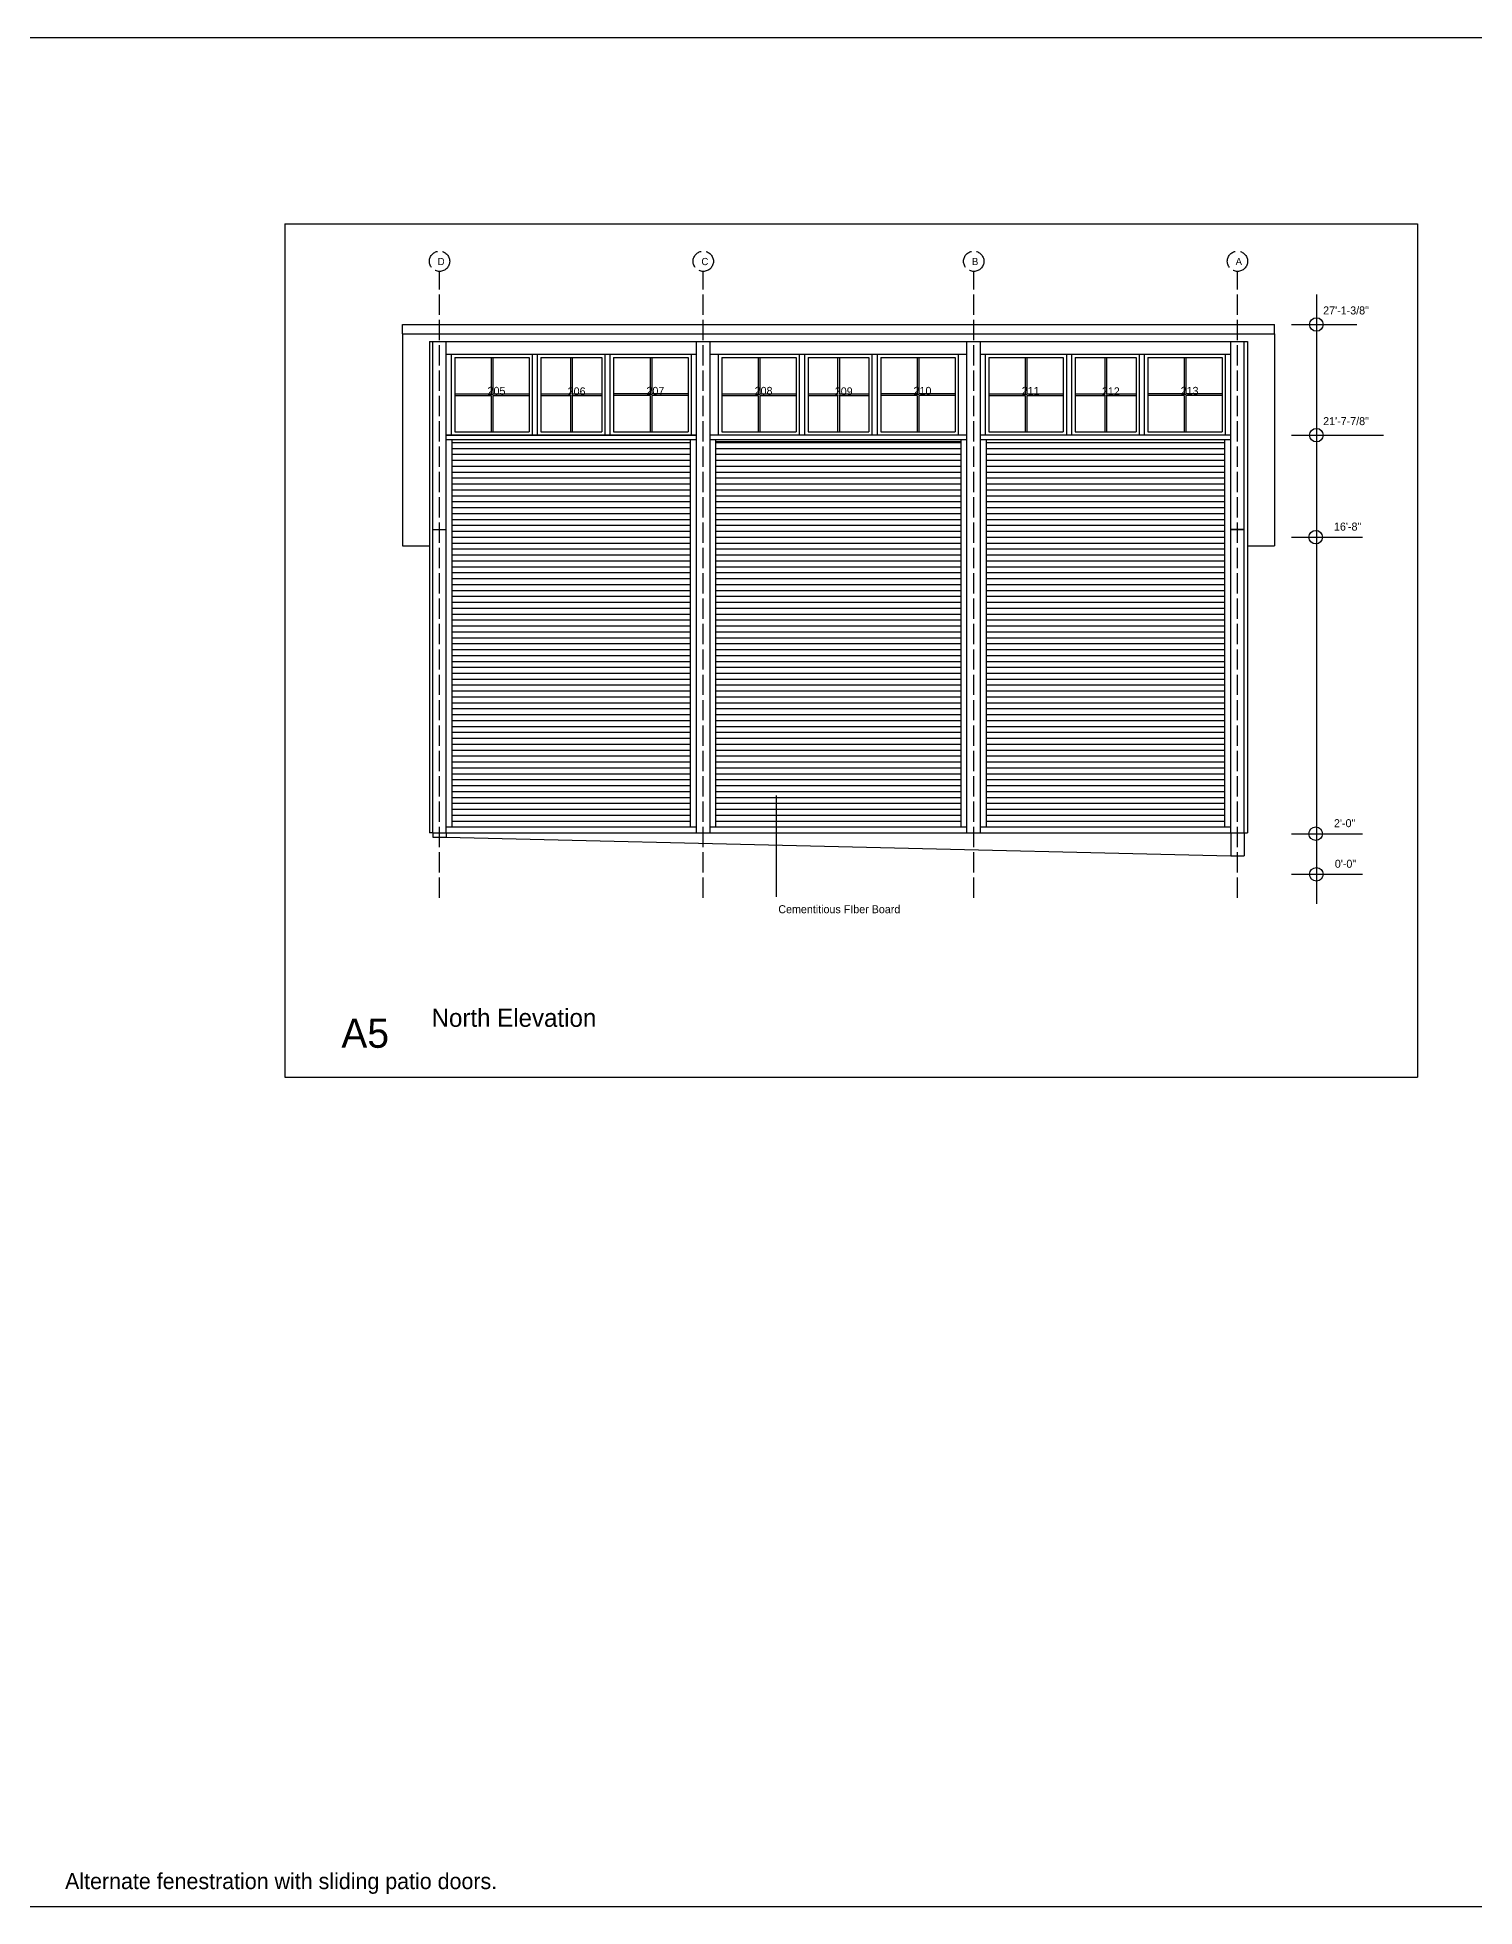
# Model space of a CAD drawing. Header units: inches. Extents: x 1267 to 6358, y -2516 to 3346.
# Drawn here: x 2825 to 3675, y 2240 to 3346 of the extents above; entities that cross this region are included whole.
import ezdxf

# ---------------------------------------------------------------- set-up
doc = ezdxf.new("R2010")
doc.units = ezdxf.units.IN
doc.header["$MEASUREMENT"] = 0
doc.linetypes.add('ACAD_ISO02W100', pattern=[15, 12, -3])
for name, color, linetype in [('const', 7, 'Continuous'), ('e1', 7, 'Continuous'), ('e2', 251, 'Continuous'), ('grid', 252, 'ACAD_ISO02W100'), ('walls', 7, 'Continuous')]:
    doc.layers.add(name, color=color, linetype=linetype)

msp = doc.modelspace()

# ---------------------------------------------------------------- linework, layer by layer
for p, q in [((2971.7, 3235.3), (3641.8, 3235.3)), ((2971.7, 3235.3), (2971.7, 2730.3)), ((3641.8, 3235.3), (3641.8, 2730.3)), ((2971.7, 2730.3), (3641.8, 2730.3))]:
    msp.add_line(p, q)
at = {"layer": 'e1'}
for p, q in [((1267.5, 3345.6), (6357.7, 3345.6)), ((3041.2, 3170.1), (3557.2, 3170.1)), ((3041.2, 3170.1), (3041.2, 3044.8)), ((3067.2, 3054.4), (3067.2, 3165.7)), ((3215.2, 2874.9), (3215.2, 3165.7)), ((3223.2, 2874.9), (3223.2, 3165.7)), ((3375.2, 2874.9), (3375.2, 3165.7)), ((3383.2, 2874.9), (3383.2, 3165.7)), ((3531.2, 3054.4), (3531.2, 3165.7)), ((3557.2, 3170.1), (3557.2, 3044.8)), ((3215.2, 3110.2), (3067.2, 3110.2)), ((3375.2, 3110.2), (3223.2, 3110.2)), ((3531.2, 3110.2), (3383.2, 3110.2)), ((3067.2, 3107.7), (3215.2, 3107.7)), ((3223.2, 3107.7), (3375.2, 3107.7)), ((3383.2, 3107.7), (3531.2, 3107.7)), ((3041.2, 3044.8), (3057.2, 3044.8)), ((3541.2, 3044.8), (3557.2, 3044.8)), ((3067.2, 2878.4), (3215.2, 2878.4)), ((3223.2, 2878.4), (3375.2, 2878.4)), ((3383.2, 2878.4), (3531.2, 2878.4)), ((3067.2, 2874.9), (3531.2, 2874.9))]:
    msp.add_line(p, q, dxfattribs=at)
at = {"layer": 'e2'}
for p, q in [((3581.9, 3193.5), (3581.9, 2833)), ((3567.2, 3175.7), (3605.8, 3175.7)), ((3057.2, 3165.7), (3057.2, 2874.9)), ((3057.2, 3165.7), (3541.2, 3165.7)), ((3541.2, 3165.7), (3541.2, 2874.9)), ((3067.2, 3158.2), (3215.2, 3158.2)), ((3070.2, 3110.2), (3070.2, 3158.2)), ((3072.2, 3156.2), (3116.2, 3156.2)), ((3072.2, 3156.2), (3072.2, 3112.2)), ((3093.7, 3156.2), (3093.7, 3134.7)), ((3094.7, 3156.2), (3094.7, 3134.7)), ((3116.2, 3156.2), (3116.2, 3112.2)), ((3118.2, 3110.2), (3118.2, 3158.2)), ((3121.2, 3110.2), (3121.2, 3158.2)), ((3123.2, 3156.2), (3123.2, 3112.2)), ((3123.2, 3156.2), (3159.2, 3156.2)), ((3140.7, 3156.2), (3140.7, 3134.7)), ((3141.7, 3156.2), (3141.7, 3134.7)), ((3159.2, 3156.2), (3159.2, 3112.2)), ((3161.2, 3110.2), (3161.2, 3158.2)), ((3164.2, 3110.2), (3164.2, 3158.2)), ((3166.2, 3156.2), (3166.2, 3112.2)), ((3166.2, 3156.2), (3210.2, 3156.2)), ((3187.7, 3156.2), (3187.7, 3134.7)), ((3188.7, 3156.2), (3188.7, 3134.7)), ((3210.2, 3156.2), (3210.2, 3112.2)), ((3212.2, 3110.2), (3212.2, 3158.2)), ((3223.2, 3158.2), (3375.2, 3158.2)), ((3228.2, 3110.2), (3228.2, 3158.2)), ((3230.2, 3156.2), (3274.2, 3156.2)), ((3230.2, 3156.2), (3230.2, 3112.2)), ((3251.7, 3156.2), (3251.7, 3134.7)), ((3252.7, 3156.2), (3252.7, 3134.7)), ((3274.2, 3156.2), (3274.2, 3112.2)), ((3276.2, 3110.2), (3276.2, 3158.2)), ((3279.2, 3110.2), (3279.2, 3158.2)), ((3281.2, 3156.2), (3317.2, 3156.2)), ((3281.2, 3156.2), (3281.2, 3112.2)), ((3298.7, 3156.2), (3298.7, 3134.7)), ((3299.7, 3156.2), (3299.7, 3134.7)), ((3317.2, 3156.2), (3317.2, 3112.2)), ((3319.2, 3110.2), (3319.2, 3158.2)), ((3322.2, 3110.2), (3322.2, 3158.2)), ((3324.2, 3156.2), (3368.2, 3156.2)), ((3324.2, 3156.2), (3324.2, 3112.2)), ((3345.7, 3156.2), (3345.7, 3134.7)), ((3346.7, 3156.2), (3346.7, 3134.7)), ((3368.2, 3156.2), (3368.2, 3112.2)), ((3370.2, 3110.2), (3370.2, 3158.2)), ((3383.2, 3158.2), (3531.2, 3158.2)), ((3386.2, 3110.2), (3386.2, 3158.2)), ((3388.2, 3156.2), (3432.2, 3156.2)), ((3388.2, 3156.2), (3388.2, 3112.2)), ((3409.7, 3156.2), (3409.7, 3134.7)), ((3410.7, 3156.2), (3410.7, 3134.7)), ((3432.2, 3156.2), (3432.2, 3112.2)), ((3434.2, 3110.2), (3434.2, 3158.2)), ((3437.2, 3110.2), (3437.2, 3158.2)), ((3439.2, 3156.2), (3475.2, 3156.2)), ((3439.2, 3156.2), (3439.2, 3112.2)), ((3456.7, 3156.2), (3456.7, 3134.7)), ((3457.7, 3156.2), (3457.7, 3134.7)), ((3475.2, 3156.2), (3475.2, 3112.2)), ((3477.2, 3110.2), (3477.2, 3158.2)), ((3480.2, 3110.2), (3480.2, 3158.2)), ((3482.2, 3156.2), (3526.2, 3156.2)), ((3482.2, 3156.2), (3482.2, 3112.2)), ((3503.7, 3156.2), (3503.7, 3134.7)), ((3504.7, 3156.2), (3504.7, 3134.7)), ((3526.2, 3156.2), (3526.2, 3112.2)), ((3528.2, 3110.2), (3528.2, 3158.2)), ((3072.2, 3134.7), (3093.7, 3134.7)), ((3072.2, 3133.7), (3093.7, 3133.7)), ((3093.7, 3133.7), (3093.7, 3112.2)), ((3094.7, 3134.7), (3116.2, 3134.7)), ((3094.7, 3133.7), (3094.7, 3112.2)), ((3094.7, 3133.7), (3116.2, 3133.7)), ((3123.2, 3134.7), (3140.7, 3134.7)), ((3123.2, 3133.7), (3140.7, 3133.7)), ((3140.7, 3133.7), (3140.7, 3112.2)), ((3141.7, 3134.7), (3159.2, 3134.7)), ((3141.7, 3133.7), (3141.7, 3112.2)), ((3141.7, 3133.7), (3159.2, 3133.7)), ((3187.7, 3134.7), (3166.2, 3134.7)), ((3187.7, 3133.7), (3166.2, 3133.7)), ((3187.7, 3133.7), (3187.7, 3112.2)), ((3210.2, 3134.7), (3188.7, 3134.7)), ((3188.7, 3133.7), (3188.7, 3112.2)), ((3210.2, 3133.7), (3188.7, 3133.7)), ((3230.2, 3134.7), (3251.7, 3134.7)), ((3230.2, 3133.7), (3251.7, 3133.7)), ((3251.7, 3133.7), (3251.7, 3112.2)), ((3252.7, 3134.7), (3274.2, 3134.7)), ((3252.7, 3133.7), (3252.7, 3112.2)), ((3252.7, 3133.7), (3274.2, 3133.7)), ((3281.2, 3134.7), (3298.7, 3134.7)), ((3281.2, 3133.7), (3298.7, 3133.7)), ((3298.7, 3133.7), (3298.7, 3112.2)), ((3299.7, 3134.7), (3317.2, 3134.7)), ((3299.7, 3133.7), (3317.2, 3133.7)), ((3299.7, 3133.7), (3299.7, 3112.2)), ((3345.7, 3134.7), (3324.2, 3134.7)), ((3345.7, 3133.7), (3324.2, 3133.7)), ((3345.7, 3133.7), (3345.7, 3112.2)), ((3368.2, 3134.7), (3346.7, 3134.7)), ((3346.7, 3133.7), (3346.7, 3112.2)), ((3368.2, 3133.7), (3346.7, 3133.7)), ((3388.2, 3134.7), (3409.7, 3134.7)), ((3388.2, 3133.7), (3409.7, 3133.7)), ((3409.7, 3133.7), (3409.7, 3112.2)), ((3410.7, 3134.7), (3432.2, 3134.7)), ((3410.7, 3133.7), (3410.7, 3112.2)), ((3410.7, 3133.7), (3432.2, 3133.7)), ((3439.2, 3134.7), (3456.7, 3134.7)), ((3439.2, 3133.7), (3456.7, 3133.7)), ((3456.7, 3133.7), (3456.7, 3112.2)), ((3457.7, 3134.7), (3475.2, 3134.7)), ((3457.7, 3133.7), (3475.2, 3133.7)), ((3457.7, 3133.7), (3457.7, 3112.2)), ((3503.7, 3134.7), (3482.2, 3134.7)), ((3503.7, 3133.7), (3482.2, 3133.7)), ((3503.7, 3133.7), (3503.7, 3112.2)), ((3526.2, 3134.7), (3504.7, 3134.7)), ((3504.7, 3133.7), (3504.7, 3112.2)), ((3526.2, 3133.7), (3504.7, 3133.7)), ((3067.2, 3110.2), (3215.2, 3110.2)), ((3072.2, 3112.2), (3116.2, 3112.2)), ((3123.2, 3112.2), (3159.2, 3112.2)), ((3166.2, 3112.2), (3210.2, 3112.2)), ((3230.2, 3112.2), (3274.2, 3112.2)), ((3281.2, 3112.2), (3317.2, 3112.2)), ((3324.2, 3112.2), (3368.2, 3112.2)), ((3388.2, 3112.2), (3432.2, 3112.2)), ((3439.2, 3112.2), (3475.2, 3112.2)), ((3482.2, 3112.2), (3526.2, 3112.2)), ((3567.2, 3110.2), (3621.6, 3110.2)), ((3568.5, 3110.2), (3570.6, 3110.2)), ((3070.7, 2878.4), (3070.7, 3107.7)), ((3070.7, 3105.9), (3211.7, 3105.9)), ((3070.7, 3102.4), (3211.7, 3102.4)), ((3070.7, 3098.9), (3211.7, 3098.9)), ((3211.7, 2878.4), (3211.7, 3107.7)), ((3226.7, 2878.4), (3226.7, 3107.7)), ((3226.7, 3106.5), (3371.7, 3106.5)), ((3226.7, 3105.9), (3371.7, 3105.9)), ((3226.7, 3102.4), (3371.7, 3102.4)), ((3226.7, 3098.9), (3371.7, 3098.9)), ((3371.7, 2878.4), (3371.7, 3107.7)), ((3386.7, 2878.4), (3386.7, 3107.7)), ((3386.7, 3105.9), (3527.7, 3105.9)), ((3386.7, 3102.4), (3527.7, 3102.4)), ((3386.7, 3098.9), (3527.7, 3098.9)), ((3527.7, 2878.4), (3527.7, 3107.7)), ((3070.7, 3095.4), (3211.7, 3095.4)), ((3070.7, 3091.9), (3211.7, 3091.9)), ((3070.7, 3088.4), (3211.7, 3088.4)), ((3226.7, 3095.4), (3371.7, 3095.4)), ((3226.7, 3091.9), (3371.7, 3091.9)), ((3226.7, 3088.4), (3371.7, 3088.4)), ((3386.7, 3095.4), (3527.7, 3095.4)), ((3386.7, 3091.9), (3527.7, 3091.9)), ((3386.7, 3088.4), (3527.7, 3088.4)), ((3070.7, 3084.9), (3211.7, 3084.9)), ((3070.7, 3081.4), (3211.7, 3081.4)), ((3070.7, 3077.9), (3211.7, 3077.9)), ((3226.7, 3084.9), (3371.7, 3084.9)), ((3226.7, 3081.4), (3371.7, 3081.4)), ((3226.7, 3077.9), (3371.7, 3077.9)), ((3386.7, 3084.9), (3527.7, 3084.9)), ((3386.7, 3081.4), (3527.7, 3081.4)), ((3386.7, 3077.9), (3527.7, 3077.9)), ((3070.7, 3074.4), (3211.7, 3074.4)), ((3070.7, 3070.9), (3211.7, 3070.9)), ((3070.7, 3067.4), (3211.7, 3067.4)), ((3070.7, 3063.9), (3211.7, 3063.9)), ((3226.7, 3074.4), (3371.7, 3074.4)), ((3226.7, 3070.9), (3371.7, 3070.9)), ((3226.7, 3067.4), (3371.7, 3067.4)), ((3226.7, 3063.9), (3371.7, 3063.9)), ((3386.7, 3074.4), (3527.7, 3074.4)), ((3386.7, 3070.9), (3527.7, 3070.9)), ((3386.7, 3067.4), (3527.7, 3067.4)), ((3386.7, 3063.9), (3527.7, 3063.9)), ((3070.7, 3060.4), (3211.7, 3060.4)), ((3070.7, 3056.9), (3211.7, 3056.9)), ((3070.7, 3053.4), (3211.7, 3053.4)), ((3226.7, 3060.4), (3371.7, 3060.4)), ((3226.7, 3056.9), (3371.7, 3056.9)), ((3226.7, 3053.4), (3371.7, 3053.4)), ((3386.7, 3060.4), (3527.7, 3060.4)), ((3386.7, 3056.9), (3527.7, 3056.9)), ((3386.7, 3053.4), (3527.7, 3053.4)), ((3070.7, 3049.9), (3211.7, 3049.9)), ((3070.7, 3046.4), (3211.7, 3046.4)), ((3070.7, 3042.9), (3211.7, 3042.9)), ((3226.7, 3049.9), (3371.7, 3049.9)), ((3226.7, 3046.4), (3371.7, 3046.4)), ((3226.7, 3042.9), (3371.7, 3042.9)), ((3386.7, 3049.9), (3527.7, 3049.9)), ((3386.7, 3046.4), (3527.7, 3046.4)), ((3386.7, 3042.9), (3527.7, 3042.9)), ((3567.2, 3049.9), (3609.1, 3049.9)), ((3070.7, 3039.4), (3211.7, 3039.4)), ((3070.7, 3035.9), (3211.7, 3035.9)), ((3070.7, 3032.4), (3211.7, 3032.4)), ((3226.7, 3039.4), (3371.7, 3039.4)), ((3226.7, 3035.9), (3371.7, 3035.9)), ((3226.7, 3032.4), (3371.7, 3032.4)), ((3386.7, 3039.4), (3527.7, 3039.4)), ((3386.7, 3035.9), (3527.7, 3035.9)), ((3386.7, 3032.4), (3527.7, 3032.4)), ((3070.7, 3028.9), (3211.7, 3028.9)), ((3070.7, 3025.4), (3211.7, 3025.4)), ((3070.7, 3021.9), (3211.7, 3021.9)), ((3226.7, 3028.9), (3371.7, 3028.9)), ((3226.7, 3025.4), (3371.7, 3025.4)), ((3226.7, 3021.9), (3371.7, 3021.9)), ((3386.7, 3028.9), (3527.7, 3028.9)), ((3386.7, 3025.4), (3527.7, 3025.4)), ((3386.7, 3021.9), (3527.7, 3021.9)), ((3070.7, 3018.4), (3211.7, 3018.4)), ((3070.7, 3014.9), (3211.7, 3014.9)), ((3070.7, 3011.4), (3211.7, 3011.4)), ((3226.7, 3018.4), (3371.7, 3018.4)), ((3226.7, 3014.9), (3371.7, 3014.9)), ((3226.7, 3011.4), (3371.7, 3011.4)), ((3386.7, 3018.4), (3527.7, 3018.4)), ((3386.7, 3014.9), (3527.7, 3014.9)), ((3386.7, 3011.4), (3527.7, 3011.4)), ((3070.7, 3007.9), (3211.7, 3007.9)), ((3070.7, 3004.4), (3211.7, 3004.4)), ((3070.7, 3000.9), (3211.7, 3000.9)), ((3070.7, 2997.4), (3211.7, 2997.4)), ((3226.7, 3007.9), (3371.7, 3007.9)), ((3226.7, 3004.4), (3371.7, 3004.4)), ((3226.7, 3000.9), (3371.7, 3000.9)), ((3226.7, 2997.4), (3371.7, 2997.4)), ((3386.7, 3007.9), (3527.7, 3007.9)), ((3386.7, 3004.4), (3527.7, 3004.4)), ((3386.7, 3000.9), (3527.7, 3000.9)), ((3386.7, 2997.4), (3527.7, 2997.4)), ((3070.7, 2993.9), (3211.7, 2993.9)), ((3070.7, 2990.4), (3211.7, 2990.4)), ((3070.7, 2986.9), (3211.7, 2986.9)), ((3226.7, 2993.9), (3371.7, 2993.9)), ((3226.7, 2990.4), (3371.7, 2990.4)), ((3226.7, 2986.9), (3371.7, 2986.9)), ((3386.7, 2993.9), (3527.7, 2993.9)), ((3386.7, 2990.4), (3527.7, 2990.4)), ((3386.7, 2986.9), (3527.7, 2986.9)), ((3070.7, 2983.4), (3211.7, 2983.4)), ((3070.7, 2979.9), (3211.7, 2979.9)), ((3070.7, 2976.4), (3211.7, 2976.4)), ((3226.7, 2983.4), (3371.7, 2983.4)), ((3226.7, 2979.9), (3371.7, 2979.9)), ((3226.7, 2976.4), (3371.7, 2976.4)), ((3386.7, 2983.4), (3527.7, 2983.4)), ((3386.7, 2979.9), (3527.7, 2979.9)), ((3386.7, 2976.4), (3527.7, 2976.4)), ((3070.7, 2972.9), (3211.7, 2972.9)), ((3070.7, 2969.4), (3211.7, 2969.4)), ((3070.7, 2965.9), (3211.7, 2965.9)), ((3226.7, 2972.9), (3371.7, 2972.9)), ((3226.7, 2969.4), (3371.7, 2969.4)), ((3226.7, 2965.9), (3371.7, 2965.9)), ((3386.7, 2972.9), (3527.7, 2972.9)), ((3386.7, 2969.4), (3527.7, 2969.4)), ((3386.7, 2965.9), (3527.7, 2965.9)), ((3070.7, 2962.4), (3211.7, 2962.4)), ((3070.7, 2958.9), (3211.7, 2958.9)), ((3070.7, 2955.4), (3211.7, 2955.4)), ((3226.7, 2962.4), (3371.7, 2962.4)), ((3226.7, 2958.9), (3371.7, 2958.9)), ((3226.7, 2955.4), (3371.7, 2955.4)), ((3386.7, 2962.4), (3527.7, 2962.4)), ((3386.7, 2958.9), (3527.7, 2958.9)), ((3386.7, 2955.4), (3527.7, 2955.4)), ((3070.7, 2951.9), (3211.7, 2951.9)), ((3070.7, 2948.4), (3211.7, 2948.4)), ((3070.7, 2944.9), (3211.7, 2944.9)), ((3226.7, 2951.9), (3371.7, 2951.9)), ((3226.7, 2948.4), (3371.7, 2948.4)), ((3226.7, 2944.9), (3371.7, 2944.9)), ((3386.7, 2951.9), (3527.7, 2951.9)), ((3386.7, 2948.4), (3527.7, 2948.4)), ((3386.7, 2944.9), (3527.7, 2944.9)), ((3070.7, 2941.4), (3211.7, 2941.4)), ((3070.7, 2937.9), (3211.7, 2937.9)), ((3070.7, 2934.4), (3211.7, 2934.4)), ((3226.7, 2941.4), (3371.7, 2941.4)), ((3226.7, 2937.9), (3371.7, 2937.9)), ((3226.7, 2934.4), (3371.7, 2934.4)), ((3386.7, 2941.4), (3527.7, 2941.4)), ((3386.7, 2937.9), (3527.7, 2937.9)), ((3386.7, 2934.4), (3527.7, 2934.4)), ((3070.7, 2930.9), (3211.7, 2930.9)), ((3070.7, 2927.4), (3211.7, 2927.4)), ((3070.7, 2923.9), (3211.7, 2923.9)), ((3070.7, 2920.4), (3211.7, 2920.4)), ((3226.7, 2930.9), (3371.7, 2930.9)), ((3226.7, 2927.4), (3371.7, 2927.4)), ((3226.7, 2923.9), (3371.7, 2923.9)), ((3226.7, 2920.4), (3371.7, 2920.4)), ((3386.7, 2930.9), (3527.7, 2930.9)), ((3386.7, 2927.4), (3527.7, 2927.4)), ((3386.7, 2923.9), (3527.7, 2923.9)), ((3386.7, 2920.4), (3527.7, 2920.4)), ((3070.7, 2916.9), (3211.7, 2916.9)), ((3070.7, 2913.4), (3211.7, 2913.4)), ((3070.7, 2909.9), (3211.7, 2909.9)), ((3226.7, 2916.9), (3371.7, 2916.9)), ((3226.7, 2913.4), (3371.7, 2913.4)), ((3226.7, 2909.9), (3371.7, 2909.9)), ((3386.7, 2916.9), (3527.7, 2916.9)), ((3386.7, 2913.4), (3527.7, 2913.4)), ((3386.7, 2909.9), (3527.7, 2909.9)), ((3070.7, 2906.4), (3211.7, 2906.4)), ((3070.7, 2902.9), (3211.7, 2902.9)), ((3070.7, 2902.9), (3211.7, 2902.9)), ((3070.7, 2899.4), (3211.7, 2899.4)), ((3226.7, 2906.4), (3371.7, 2906.4)), ((3226.7, 2902.9), (3371.7, 2902.9)), ((3226.7, 2902.9), (3371.7, 2902.9)), ((3226.7, 2899.4), (3371.7, 2899.4)), ((3386.7, 2906.4), (3527.7, 2906.4)), ((3386.7, 2902.9), (3527.7, 2902.9)), ((3386.7, 2902.9), (3527.7, 2902.9)), ((3386.7, 2899.4), (3527.7, 2899.4)), ((3070.7, 2895.9), (3211.7, 2895.9)), ((3070.7, 2892.4), (3211.7, 2892.4)), ((3070.7, 2888.9), (3211.7, 2888.9)), ((3226.7, 2895.9), (3371.7, 2895.9)), ((3226.7, 2892.4), (3371.7, 2892.4)), ((3226.7, 2888.9), (3371.7, 2888.9)), ((3386.7, 2895.9), (3527.7, 2895.9)), ((3386.7, 2892.4), (3527.7, 2892.4)), ((3386.7, 2888.9), (3527.7, 2888.9)), ((3070.7, 2885.4), (3211.7, 2885.4)), ((3070.7, 2881.9), (3211.7, 2881.9)), ((3226.7, 2885.4), (3371.7, 2885.4)), ((3226.7, 2881.9), (3371.7, 2881.9)), ((3386.7, 2885.4), (3527.7, 2885.4)), ((3386.7, 2881.9), (3527.7, 2881.9)), ((3059.2, 2874.9), (3057.2, 2874.9)), ((3539.2, 2874.9), (3541.2, 2874.9)), ((3567.2, 2874.4), (3609.1, 2874.4)), ((3567.2, 2850.4), (3609.1, 2850.4)), ((2720, 2239.6), (3973.3, 2239.6))]:
    msp.add_line(p, q, dxfattribs=at)
for centre in [(3581.9, 3175.7), (3581.9, 3110.2), (3581.5, 3049.9), (3581.5, 2874.4), (3581.9, 2850.4)]:
    msp.add_circle(centre, 4, dxfattribs=at)
at = {"layer": 'grid'}
for p, q in [((3063.2, 2836.5), (3063.2, 3207.1)), ((3219.2, 2836.5), (3219.2, 3207.1)), ((3379.2, 2836.5), (3379.2, 3207.1)), ((3535.2, 2836.5), (3535.2, 3207.1))]:
    msp.add_line(p, q, dxfattribs=at)
for centre in [(3063.2, 3213.1), (3219.2, 3213.1), (3379.2, 3213.1), (3535.2, 3213.1)]:
    msp.add_circle(centre, 6, dxfattribs=at)
at = {"layer": 'walls'}
for p, q in [((3041.2, 3175.7), (3557.2, 3175.7)), ((3041.2, 3170.1), (3041.2, 3175.7)), ((3557.2, 3170.1), (3557.2, 3175.7)), ((3059.2, 3054.4), (3059.2, 3165.7)), ((3539.2, 3054.4), (3539.2, 3165.7)), ((3059.2, 2874.9), (3059.2, 3054.4)), ((3059.2, 3054.4), (3067.2, 3054.4)), ((3067.2, 2874.9), (3067.2, 3054.4)), ((3531.2, 2874.9), (3531.2, 3054.4)), ((3531.2, 3054.4), (3539.2, 3054.4)), ((3539.2, 3054.4), (3531.2, 3054.4)), ((3539.2, 2874.9), (3539.2, 3054.4)), ((3262.5, 2837.1), (3262.5, 2897.1)), ((3059.2, 2874.9), (3067.2, 2874.9)), ((3059.2, 2874.9), (3059.2, 2872.4)), ((3059.2, 2872.4), (3067.2, 2872.4)), ((3067.2, 2874.9), (3067.2, 2872.4)), ((3067.2, 2872.4), (3531.2, 2861.4)), ((3531.2, 2874.9), (3531.2, 2861.4)), ((3531.2, 2874.9), (3539.2, 2874.9)), ((3539.2, 2874.9), (3539.2, 2861.4)), ((3531.2, 2861.4), (3539.2, 2861.4))]:
    msp.add_line(p, q, dxfattribs=at)

# ---------------------------------------------------------------- texts
at = {"layer": 'const', "attachment_point": 1}
for s, insert, char_height, width in [('D', (3062.1, 3215.1), 4.26, 1625.197), ('C', (3218.1, 3215.1), 4.26, 1625.197), ('B', (3378.1, 3215.1), 4.26, 1625.197), ('A', (3534.1, 3215.1), 4.26, 1625.197), ('27\'-1-3/8"', (3585.9, 3186.4), 4.74, 1805.775), ('205', (3091.6, 3138.8), 4.74, 1805.775), ('206', (3139, 3138.5), 4.74, 1805.775), ('207', (3185.6, 3138.8), 4.74, 1805.775), ('208', (3249.6, 3138.8), 4.74, 1805.775), ('209', (3297, 3138.5), 4.74, 1805.775), ('210', (3343.6, 3138.8), 4.74, 1805.775), ('211', (3407.6, 3138.8), 4.74, 1805.775), ('212', (3455, 3138.5), 4.74, 1805.775), ('213', (3501.6, 3138.8), 4.74, 1805.775), ('21\'-7-7/8"', (3585.9, 3120.9), 4.74, 1805.775), ('16\'-8"', (3592.3, 3058.5), 4.74, 1805.775), ('2\'-0"', (3592.3, 2883), 4.74, 1805.775), ('0\'-0"', (3592.8, 2859), 4.74, 1805.775), ('Cementitious FIber Board', (3263.6, 2832.1), 4.736, 1805.775), ('North Elevation', (3058.5, 2770.8), 10.656, 4062.993), ('A5', (3005.1, 2765), 17.26, 6582.049), ('Alternate fenestration with sliding patio doors.', (2841.7, 2259.4), 9.472, 3611.55)]:
    msp.add_mtext(s, dxfattribs=dict(at, insert=insert, char_height=char_height, width=width))

doc.saveas('drawing.dxf')
